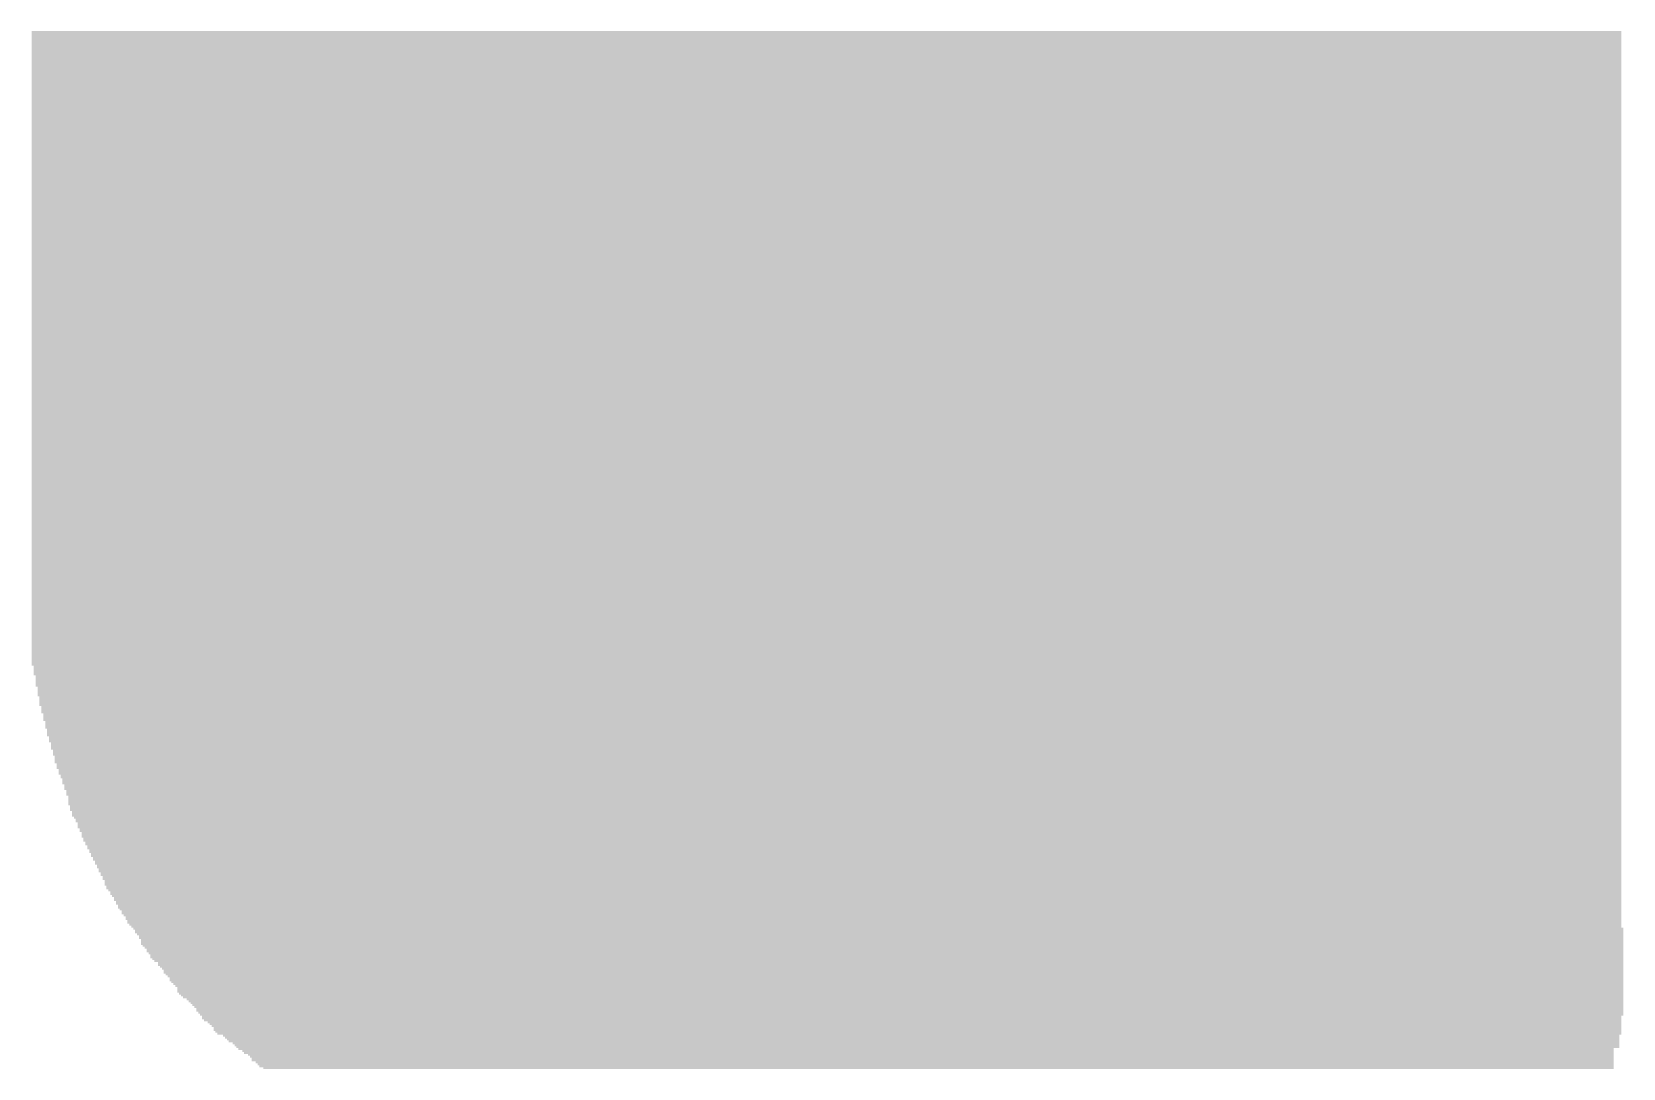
# Model space of a CAD drawing. Extents: x -6035 to 5999, y -4339 to 4339.
# Drawn here: x 269 to 1933, y -2170 to -1086 of the extents above; entities that cross this region are included whole.
import ezdxf

# ---------------------------------------------------------------- set-up
doc = ezdxf.new("R2010")
doc.units = 0
doc.layers.add('L1D0', color=1, linetype='CONTINUOUS')

# ---------------------------------------------------------------- blocks, each defined once
blk = doc.blocks.new('SOI_PAD4.png')
at = {"layer": 'L1D0'}
for points in [[(269, -1087), (269, -1085), (1931, -1087), (1931, -1085)], [(269, -1089), (269, -1087), (1931, -1089), (1931, -1087)], [(269, -1091), (269, -1089), (1931, -1091), (1931, -1089)], [(269, -1093), (269, -1091), (1931, -1093), (1931, -1091)], [(269, -1095), (269, -1093), (1931, -1095), (1931, -1093)], [(269, -1097), (269, -1095), (1931, -1097), (1931, -1095)], [(269, -1099), (269, -1097), (1931, -1099), (1931, -1097)], [(269, -1101), (269, -1099), (1931, -1101), (1931, -1099)], [(269, -1103), (269, -1101), (1931, -1103), (1931, -1101)], [(269, -1105), (269, -1103), (1931, -1105), (1931, -1103)], [(269, -1107), (269, -1105), (1931, -1107), (1931, -1105)], [(269, -1109), (269, -1107), (1931, -1109), (1931, -1107)], [(269, -1111), (269, -1109), (1931, -1111), (1931, -1109)], [(269, -1113), (269, -1111), (1931, -1113), (1931, -1111)], [(269, -1115), (269, -1113), (1931, -1115), (1931, -1113)], [(269, -1117), (269, -1115), (1931, -1117), (1931, -1115)], [(269, -1119), (269, -1117), (1931, -1119), (1931, -1117)], [(269, -1121), (269, -1119), (1931, -1121), (1931, -1119)], [(269, -1123), (269, -1121), (1931, -1123), (1931, -1121)], [(269, -1125), (269, -1123), (1931, -1125), (1931, -1123)], [(269, -1127), (269, -1125), (1931, -1127), (1931, -1125)], [(269, -1129), (269, -1127), (1931, -1129), (1931, -1127)], [(269, -1131), (269, -1129), (1931, -1131), (1931, -1129)], [(269, -1133), (269, -1131), (1931, -1133), (1931, -1131)], [(269, -1135), (269, -1133), (1931, -1135), (1931, -1133)], [(269, -1137), (269, -1135), (1931, -1137), (1931, -1135)], [(269, -1139), (269, -1137), (1931, -1139), (1931, -1137)], [(269, -1141), (269, -1139), (1931, -1141), (1931, -1139)], [(269, -1143), (269, -1141), (1931, -1143), (1931, -1141)], [(269, -1145), (269, -1143), (1931, -1145), (1931, -1143)], [(269, -1147), (269, -1145), (1931, -1147), (1931, -1145)], [(269, -1149), (269, -1147), (1931, -1149), (1931, -1147)], [(269, -1151), (269, -1149), (1931, -1151), (1931, -1149)], [(269, -1153), (269, -1151), (1931, -1153), (1931, -1151)], [(269, -1155), (269, -1153), (1931, -1155), (1931, -1153)], [(269, -1157), (269, -1155), (1931, -1157), (1931, -1155)], [(269, -1159), (269, -1157), (1931, -1159), (1931, -1157)], [(269, -1161), (269, -1159), (1931, -1161), (1931, -1159)], [(269, -1163), (269, -1161), (1931, -1163), (1931, -1161)], [(269, -1165), (269, -1163), (1931, -1165), (1931, -1163)], [(269, -1167), (269, -1165), (1931, -1167), (1931, -1165)], [(269, -1169), (269, -1167), (1931, -1169), (1931, -1167)], [(269, -1171), (269, -1169), (1931, -1171), (1931, -1169)], [(269, -1173), (269, -1171), (1931, -1173), (1931, -1171)], [(269, -1175), (269, -1173), (1931, -1175), (1931, -1173)], [(269, -1177), (269, -1175), (1931, -1177), (1931, -1175)], [(269, -1179), (269, -1177), (1931, -1179), (1931, -1177)], [(269, -1181), (269, -1179), (1931, -1181), (1931, -1179)], [(269, -1183), (269, -1181), (1931, -1183), (1931, -1181)], [(269, -1185), (269, -1183), (1931, -1185), (1931, -1183)], [(269, -1187), (269, -1185), (1931, -1187), (1931, -1185)], [(269, -1189), (269, -1187), (1931, -1189), (1931, -1187)], [(269, -1191), (269, -1189), (1931, -1191), (1931, -1189)], [(269, -1193), (269, -1191), (1931, -1193), (1931, -1191)], [(269, -1195), (269, -1193), (1931, -1195), (1931, -1193)], [(269, -1197), (269, -1195), (1931, -1197), (1931, -1195)], [(269, -1199), (269, -1197), (1931, -1199), (1931, -1197)], [(269, -1201), (269, -1199), (1931, -1201), (1931, -1199)], [(269, -1203), (269, -1201), (1931, -1203), (1931, -1201)], [(269, -1205), (269, -1203), (1931, -1205), (1931, -1203)], [(269, -1207), (269, -1205), (1931, -1207), (1931, -1205)], [(269, -1209), (269, -1207), (1931, -1209), (1931, -1207)], [(269, -1211), (269, -1209), (1931, -1211), (1931, -1209)], [(269, -1213), (269, -1211), (1931, -1213), (1931, -1211)], [(269, -1215), (269, -1213), (1931, -1215), (1931, -1213)], [(269, -1217), (269, -1215), (1931, -1217), (1931, -1215)], [(269, -1219), (269, -1217), (1931, -1219), (1931, -1217)], [(269, -1221), (269, -1219), (1931, -1221), (1931, -1219)], [(269, -1223), (269, -1221), (1931, -1223), (1931, -1221)], [(269, -1225), (269, -1223), (1931, -1225), (1931, -1223)], [(269, -1227), (269, -1225), (1931, -1227), (1931, -1225)], [(269, -1229), (269, -1227), (1931, -1229), (1931, -1227)], [(269, -1231), (269, -1229), (1931, -1231), (1931, -1229)], [(269, -1233), (269, -1231), (1931, -1233), (1931, -1231)], [(269, -1235), (269, -1233), (1931, -1235), (1931, -1233)], [(269, -1237), (269, -1235), (1931, -1237), (1931, -1235)], [(269, -1239), (269, -1237), (1931, -1239), (1931, -1237)], [(269, -1241), (269, -1239), (1931, -1241), (1931, -1239)], [(269, -1243), (269, -1241), (1931, -1243), (1931, -1241)], [(269, -1245), (269, -1243), (1931, -1245), (1931, -1243)], [(269, -1247), (269, -1245), (1931, -1247), (1931, -1245)], [(269, -1249), (269, -1247), (1931, -1249), (1931, -1247)], [(269, -1251), (269, -1249), (1931, -1251), (1931, -1249)], [(269, -1253), (269, -1251), (1931, -1253), (1931, -1251)], [(269, -1255), (269, -1253), (1931, -1255), (1931, -1253)], [(269, -1257), (269, -1255), (1931, -1257), (1931, -1255)], [(269, -1259), (269, -1257), (1931, -1259), (1931, -1257)], [(269, -1261), (269, -1259), (1931, -1261), (1931, -1259)], [(269, -1263), (269, -1261), (1931, -1263), (1931, -1261)], [(269, -1265), (269, -1263), (1931, -1265), (1931, -1263)], [(269, -1267), (269, -1265), (1931, -1267), (1931, -1265)], [(269, -1269), (269, -1267), (1931, -1269), (1931, -1267)], [(269, -1271), (269, -1269), (1931, -1271), (1931, -1269)], [(269, -1273), (269, -1271), (1931, -1273), (1931, -1271)], [(269, -1275), (269, -1273), (1931, -1275), (1931, -1273)], [(269, -1277), (269, -1275), (1931, -1277), (1931, -1275)], [(269, -1279), (269, -1277), (1931, -1279), (1931, -1277)], [(269, -1281), (269, -1279), (1931, -1281), (1931, -1279)], [(269, -1283), (269, -1281), (1931, -1283), (1931, -1281)], [(269, -1285), (269, -1283), (1931, -1285), (1931, -1283)], [(269, -1287), (269, -1285), (1931, -1287), (1931, -1285)], [(269, -1289), (269, -1287), (1931, -1289), (1931, -1287)], [(269, -1291), (269, -1289), (1931, -1291), (1931, -1289)], [(269, -1293), (269, -1291), (1931, -1293), (1931, -1291)], [(269, -1295), (269, -1293), (1931, -1295), (1931, -1293)], [(269, -1297), (269, -1295), (1931, -1297), (1931, -1295)], [(269, -1299), (269, -1297), (1931, -1299), (1931, -1297)], [(269, -1301), (269, -1299), (1931, -1301), (1931, -1299)], [(269, -1303), (269, -1301), (1931, -1303), (1931, -1301)], [(269, -1305), (269, -1303), (1931, -1305), (1931, -1303)], [(269, -1307), (269, -1305), (1931, -1307), (1931, -1305)], [(269, -1309), (269, -1307), (1931, -1309), (1931, -1307)], [(269, -1311), (269, -1309), (1931, -1311), (1931, -1309)], [(269, -1313), (269, -1311), (1931, -1313), (1931, -1311)], [(269, -1315), (269, -1313), (1931, -1315), (1931, -1313)], [(269, -1317), (269, -1315), (1931, -1317), (1931, -1315)], [(269, -1319), (269, -1317), (1931, -1319), (1931, -1317)], [(269, -1321), (269, -1319), (1931, -1321), (1931, -1319)], [(269, -1323), (269, -1321), (1931, -1323), (1931, -1321)], [(269, -1325), (269, -1323), (1931, -1325), (1931, -1323)], [(269, -1327), (269, -1325), (1931, -1327), (1931, -1325)], [(269, -1329), (269, -1327), (1931, -1329), (1931, -1327)], [(269, -1331), (269, -1329), (1931, -1331), (1931, -1329)], [(269, -1333), (269, -1331), (1931, -1333), (1931, -1331)], [(269, -1335), (269, -1333), (1931, -1335), (1931, -1333)], [(269, -1337), (269, -1335), (1931, -1337), (1931, -1335)], [(269, -1339), (269, -1337), (1931, -1339), (1931, -1337)], [(269, -1341), (269, -1339), (1931, -1341), (1931, -1339)], [(269, -1343), (269, -1341), (1931, -1343), (1931, -1341)], [(269, -1345), (269, -1343), (1931, -1345), (1931, -1343)], [(269, -1347), (269, -1345), (1931, -1347), (1931, -1345)], [(269, -1349), (269, -1347), (1931, -1349), (1931, -1347)], [(269, -1351), (269, -1349), (1931, -1351), (1931, -1349)], [(269, -1353), (269, -1351), (1931, -1353), (1931, -1351)], [(269, -1355), (269, -1353), (1931, -1355), (1931, -1353)], [(269, -1357), (269, -1355), (1931, -1357), (1931, -1355)], [(269, -1359), (269, -1357), (1931, -1359), (1931, -1357)], [(269, -1361), (269, -1359), (1931, -1361), (1931, -1359)], [(269, -1363), (269, -1361), (1931, -1363), (1931, -1361)], [(269, -1365), (269, -1363), (1931, -1365), (1931, -1363)], [(269, -1367), (269, -1365), (1931, -1367), (1931, -1365)], [(269, -1369), (269, -1367), (1931, -1369), (1931, -1367)], [(269, -1371), (269, -1369), (1931, -1371), (1931, -1369)], [(269, -1373), (269, -1371), (1931, -1373), (1931, -1371)], [(269, -1375), (269, -1373), (1931, -1375), (1931, -1373)], [(269, -1377), (269, -1375), (1931, -1377), (1931, -1375)], [(269, -1379), (269, -1377), (1931, -1379), (1931, -1377)], [(269, -1381), (269, -1379), (1931, -1381), (1931, -1379)], [(269, -1383), (269, -1381), (1931, -1383), (1931, -1381)], [(269, -1385), (269, -1383), (1931, -1385), (1931, -1383)], [(269, -1387), (269, -1385), (1931, -1387), (1931, -1385)], [(269, -1389), (269, -1387), (1931, -1389), (1931, -1387)], [(269, -1391), (269, -1389), (1931, -1391), (1931, -1389)], [(269, -1393), (269, -1391), (1931, -1393), (1931, -1391)], [(269, -1395), (269, -1393), (1931, -1395), (1931, -1393)], [(269, -1397), (269, -1395), (1931, -1397), (1931, -1395)], [(269, -1399), (269, -1397), (1931, -1399), (1931, -1397)], [(269, -1401), (269, -1399), (1931, -1401), (1931, -1399)], [(269, -1403), (269, -1401), (1931, -1403), (1931, -1401)], [(269, -1405), (269, -1403), (1931, -1405), (1931, -1403)], [(269, -1407), (269, -1405), (1931, -1407), (1931, -1405)], [(269, -1409), (269, -1407), (1931, -1409), (1931, -1407)], [(269, -1411), (269, -1409), (1931, -1411), (1931, -1409)], [(269, -1413), (269, -1411), (1931, -1413), (1931, -1411)], [(269, -1415), (269, -1413), (1931, -1415), (1931, -1413)], [(269, -1417), (269, -1415), (1931, -1417), (1931, -1415)], [(269, -1419), (269, -1417), (1931, -1419), (1931, -1417)], [(269, -1421), (269, -1419), (1931, -1421), (1931, -1419)], [(269, -1423), (269, -1421), (1931, -1423), (1931, -1421)], [(269, -1425), (269, -1423), (1931, -1425), (1931, -1423)], [(269, -1427), (269, -1425), (1931, -1427), (1931, -1425)], [(269, -1429), (269, -1427), (1931, -1429), (1931, -1427)], [(269, -1431), (269, -1429), (1931, -1431), (1931, -1429)], [(269, -1433), (269, -1431), (1931, -1433), (1931, -1431)], [(269, -1435), (269, -1433), (1931, -1435), (1931, -1433)], [(269, -1437), (269, -1435), (1931, -1437), (1931, -1435)], [(269, -1439), (269, -1437), (1931, -1439), (1931, -1437)], [(269, -1441), (269, -1439), (1931, -1441), (1931, -1439)], [(269, -1443), (269, -1441), (1931, -1443), (1931, -1441)], [(269, -1445), (269, -1443), (1931, -1445), (1931, -1443)], [(269, -1447), (269, -1445), (1931, -1447), (1931, -1445)], [(269, -1449), (269, -1447), (1931, -1449), (1931, -1447)], [(269, -1451), (269, -1449), (1931, -1451), (1931, -1449)], [(269, -1453), (269, -1451), (1931, -1453), (1931, -1451)], [(269, -1455), (269, -1453), (1931, -1455), (1931, -1453)], [(269, -1457), (269, -1455), (1931, -1457), (1931, -1455)], [(269, -1459), (269, -1457), (1931, -1459), (1931, -1457)], [(269, -1461), (269, -1459), (1931, -1461), (1931, -1459)], [(269, -1463), (269, -1461), (1931, -1463), (1931, -1461)], [(269, -1465), (269, -1463), (1931, -1465), (1931, -1463)], [(269, -1467), (269, -1465), (1931, -1467), (1931, -1465)], [(269, -1469), (269, -1467), (1931, -1469), (1931, -1467)], [(269, -1471), (269, -1469), (1931, -1471), (1931, -1469)], [(269, -1473), (269, -1471), (1931, -1473), (1931, -1471)], [(269, -1475), (269, -1473), (1931, -1475), (1931, -1473)], [(269, -1477), (269, -1475), (1931, -1477), (1931, -1475)], [(269, -1479), (269, -1477), (1931, -1479), (1931, -1477)], [(269, -1481), (269, -1479), (1931, -1481), (1931, -1479)], [(269, -1483), (269, -1481), (1931, -1483), (1931, -1481)], [(269, -1485), (269, -1483), (1931, -1485), (1931, -1483)], [(269, -1487), (269, -1485), (1931, -1487), (1931, -1485)], [(269, -1489), (269, -1487), (1931, -1489), (1931, -1487)], [(269, -1491), (269, -1489), (1931, -1491), (1931, -1489)], [(269, -1493), (269, -1491), (1931, -1493), (1931, -1491)], [(269, -1495), (269, -1493), (1931, -1495), (1931, -1493)], [(269, -1497), (269, -1495), (1931, -1497), (1931, -1495)], [(269, -1499), (269, -1497), (1931, -1499), (1931, -1497)], [(269, -1501), (269, -1499), (1931, -1501), (1931, -1499)], [(269, -1503), (269, -1501), (1931, -1503), (1931, -1501)], [(269, -1505), (269, -1503), (1931, -1505), (1931, -1503)], [(269, -1507), (269, -1505), (1931, -1507), (1931, -1505)], [(269, -1509), (269, -1507), (1931, -1509), (1931, -1507)], [(269, -1511), (269, -1509), (1931, -1511), (1931, -1509)], [(269, -1513), (269, -1511), (1931, -1513), (1931, -1511)], [(269, -1515), (269, -1513), (1931, -1515), (1931, -1513)], [(269, -1517), (269, -1515), (1931, -1517), (1931, -1515)], [(269, -1519), (269, -1517), (1931, -1519), (1931, -1517)], [(269, -1521), (269, -1519), (1931, -1521), (1931, -1519)], [(269, -1523), (269, -1521), (1931, -1523), (1931, -1521)], [(269, -1525), (269, -1523), (1931, -1525), (1931, -1523)], [(269, -1527), (269, -1525), (1931, -1527), (1931, -1525)], [(269, -1529), (269, -1527), (1931, -1529), (1931, -1527)], [(269, -1531), (269, -1529), (1931, -1531), (1931, -1529)], [(269, -1533), (269, -1531), (1931, -1533), (1931, -1531)], [(269, -1535), (269, -1533), (1931, -1535), (1931, -1533)], [(269, -1537), (269, -1535), (1931, -1537), (1931, -1535)], [(269, -1539), (269, -1537), (1931, -1539), (1931, -1537)], [(269, -1541), (269, -1539), (1931, -1541), (1931, -1539)], [(269, -1543), (269, -1541), (1931, -1543), (1931, -1541)], [(269, -1545), (269, -1543), (1931, -1545), (1931, -1543)], [(269, -1547), (269, -1545), (1931, -1547), (1931, -1545)], [(269, -1549), (269, -1547), (1931, -1549), (1931, -1547)], [(269, -1551), (269, -1549), (1931, -1551), (1931, -1549)], [(269, -1553), (269, -1551), (1931, -1553), (1931, -1551)], [(269, -1555), (269, -1553), (1931, -1555), (1931, -1553)], [(269, -1557), (269, -1555), (1931, -1557), (1931, -1555)], [(269, -1559), (269, -1557), (1931, -1559), (1931, -1557)], [(269, -1561), (269, -1559), (1931, -1561), (1931, -1559)], [(269, -1563), (269, -1561), (1931, -1563), (1931, -1561)], [(269, -1565), (269, -1563), (1931, -1565), (1931, -1563)], [(269, -1567), (269, -1565), (1931, -1567), (1931, -1565)], [(269, -1569), (269, -1567), (1931, -1569), (1931, -1567)], [(269, -1571), (269, -1569), (1931, -1571), (1931, -1569)], [(269, -1573), (269, -1571), (1931, -1573), (1931, -1571)], [(269, -1575), (269, -1573), (1931, -1575), (1931, -1573)], [(269, -1577), (269, -1575), (1931, -1577), (1931, -1575)], [(269, -1579), (269, -1577), (1931, -1579), (1931, -1577)], [(269, -1581), (269, -1579), (1931, -1581), (1931, -1579)], [(269, -1583), (269, -1581), (1931, -1583), (1931, -1581)], [(269, -1585), (269, -1583), (1931, -1585), (1931, -1583)], [(269, -1587), (269, -1585), (1931, -1587), (1931, -1585)], [(269, -1589), (269, -1587), (1931, -1589), (1931, -1587)], [(269, -1591), (269, -1589), (1931, -1591), (1931, -1589)], [(269, -1593), (269, -1591), (1931, -1593), (1931, -1591)], [(269, -1595), (269, -1593), (1931, -1595), (1931, -1593)], [(269, -1597), (269, -1595), (1931, -1597), (1931, -1595)], [(269, -1599), (269, -1597), (1931, -1599), (1931, -1597)], [(269, -1601), (269, -1599), (1931, -1601), (1931, -1599)], [(269, -1603), (269, -1601), (1931, -1603), (1931, -1601)], [(269, -1605), (269, -1603), (1931, -1605), (1931, -1603)], [(269, -1607), (269, -1605), (1931, -1607), (1931, -1605)], [(269, -1609), (269, -1607), (1931, -1609), (1931, -1607)], [(269, -1611), (269, -1609), (1931, -1611), (1931, -1609)], [(269, -1613), (269, -1611), (1931, -1613), (1931, -1611)], [(269, -1615), (269, -1613), (1931, -1615), (1931, -1613)], [(269, -1617), (269, -1615), (1931, -1617), (1931, -1615)], [(269, -1619), (269, -1617), (1931, -1619), (1931, -1617)], [(269, -1621), (269, -1619), (1931, -1621), (1931, -1619)], [(269, -1623), (269, -1621), (1931, -1623), (1931, -1621)], [(269, -1625), (269, -1623), (1931, -1625), (1931, -1623)], [(269, -1627), (269, -1625), (1931, -1627), (1931, -1625)], [(269, -1629), (269, -1627), (1931, -1629), (1931, -1627)], [(269, -1631), (269, -1629), (1931, -1631), (1931, -1629)], [(269, -1633), (269, -1631), (1931, -1633), (1931, -1631)], [(269, -1635), (269, -1633), (1931, -1635), (1931, -1633)], [(269, -1637), (269, -1635), (1931, -1637), (1931, -1635)], [(269, -1639), (269, -1637), (1931, -1639), (1931, -1637)], [(269, -1641), (269, -1639), (1931, -1641), (1931, -1639)], [(269, -1643), (269, -1641), (1931, -1643), (1931, -1641)], [(269, -1645), (269, -1643), (1931, -1645), (1931, -1643)], [(269, -1647), (269, -1645), (1931, -1647), (1931, -1645)], [(269, -1649), (269, -1647), (1931, -1649), (1931, -1647)], [(269, -1651), (269, -1649), (1931, -1651), (1931, -1649)], [(269, -1653), (269, -1651), (1931, -1653), (1931, -1651)], [(269, -1655), (269, -1653), (1931, -1655), (1931, -1653)], [(269, -1657), (269, -1655), (1931, -1657), (1931, -1655)], [(269, -1659), (269, -1657), (1931, -1659), (1931, -1657)], [(269, -1661), (269, -1659), (1931, -1661), (1931, -1659)], [(269, -1663), (269, -1661), (1931, -1663), (1931, -1661)], [(269, -1665), (269, -1663), (1931, -1665), (1931, -1663)], [(269, -1667), (269, -1665), (1931, -1667), (1931, -1665)], [(269, -1669), (269, -1667), (1931, -1669), (1931, -1667)], [(269, -1671), (269, -1669), (1931, -1671), (1931, -1669)], [(269, -1673), (269, -1671), (1931, -1673), (1931, -1671)], [(269, -1675), (269, -1673), (1931, -1675), (1931, -1673)], [(269, -1677), (269, -1675), (1931, -1677), (1931, -1675)], [(269, -1679), (269, -1677), (1931, -1679), (1931, -1677)], [(269, -1681), (269, -1679), (1931, -1681), (1931, -1679)], [(269, -1683), (269, -1681), (1931, -1683), (1931, -1681)], [(269, -1685), (269, -1683), (1931, -1685), (1931, -1683)], [(269, -1687), (269, -1685), (1931, -1687), (1931, -1685)], [(269, -1689), (269, -1687), (1931, -1689), (1931, -1687)], [(269, -1691), (269, -1689), (1931, -1691), (1931, -1689)], [(269, -1693), (269, -1691), (1931, -1693), (1931, -1691)], [(269, -1695), (269, -1693), (1931, -1695), (1931, -1693)], [(269, -1697), (269, -1695), (1931, -1697), (1931, -1695)], [(269, -1699), (269, -1697), (1931, -1699), (1931, -1697)], [(269, -1701), (269, -1699), (1931, -1701), (1931, -1699)], [(269, -1703), (269, -1701), (1931, -1703), (1931, -1701)], [(269, -1705), (269, -1703), (1931, -1705), (1931, -1703)], [(269, -1707), (269, -1705), (1931, -1707), (1931, -1705)], [(269, -1709), (269, -1707), (1931, -1709), (1931, -1707)], [(269, -1711), (269, -1709), (1931, -1711), (1931, -1709)], [(269, -1713), (269, -1711), (1931, -1713), (1931, -1711)], [(269, -1715), (269, -1713), (1931, -1715), (1931, -1713)], [(269, -1717), (269, -1715), (1931, -1717), (1931, -1715)], [(269, -1719), (269, -1717), (1931, -1719), (1931, -1717)], [(269, -1721), (269, -1719), (1931, -1721), (1931, -1719)], [(269, -1723), (269, -1721), (1931, -1723), (1931, -1721)], [(269, -1725), (269, -1723), (1931, -1725), (1931, -1723)], [(269, -1727), (269, -1725), (1931, -1727), (1931, -1725)], [(269, -1729), (269, -1727), (1931, -1729), (1931, -1727)], [(269, -1731), (269, -1729), (1931, -1731), (1931, -1729)], [(269, -1733), (269, -1731), (1931, -1733), (1931, -1731)], [(269, -1735), (269, -1733), (1931, -1735), (1931, -1733)], [(269, -1737), (269, -1735), (1931, -1737), (1931, -1735)], [(269, -1739), (269, -1737), (1931, -1739), (1931, -1737)], [(269, -1741), (269, -1739), (1931, -1741), (1931, -1739)], [(269, -1743), (269, -1741), (1931, -1743), (1931, -1741)], [(269, -1745), (269, -1743), (1931, -1745), (1931, -1743)], [(269, -1747), (269, -1745), (1931, -1747), (1931, -1745)], [(269, -1749), (269, -1747), (1931, -1749), (1931, -1747)], [(271, -1751), (271, -1749), (1931, -1751), (1931, -1749)], [(271, -1753), (271, -1751), (1931, -1753), (1931, -1751)], [(271, -1755), (271, -1753), (1931, -1755), (1931, -1753)], [(271, -1757), (271, -1755), (1931, -1757), (1931, -1755)], [(271, -1759), (271, -1757), (1931, -1759), (1931, -1757)], [(273, -1761), (273, -1759), (1931, -1761), (1931, -1759)], [(273, -1763), (273, -1761), (1931, -1763), (1931, -1761)], [(273, -1765), (273, -1763), (1931, -1765), (1931, -1763)], [(273, -1767), (273, -1765), (1931, -1767), (1931, -1765)], [(273, -1769), (273, -1767), (1931, -1769), (1931, -1767)], [(273, -1771), (273, -1769), (1931, -1771), (1931, -1769)], [(275, -1773), (275, -1771), (1931, -1773), (1931, -1771)], [(275, -1775), (275, -1773), (1931, -1775), (1931, -1773)], [(275, -1777), (275, -1775), (1931, -1777), (1931, -1775)], [(275, -1779), (275, -1777), (1931, -1779), (1931, -1777)], [(275, -1781), (275, -1779), (1931, -1781), (1931, -1779)], [(277, -1783), (277, -1781), (1931, -1783), (1931, -1781)], [(277, -1785), (277, -1783), (1931, -1785), (1931, -1783)], [(277, -1787), (277, -1785), (1931, -1787), (1931, -1785)], [(277, -1789), (277, -1787), (1931, -1789), (1931, -1787)], [(277, -1791), (277, -1789), (1931, -1791), (1931, -1789)], [(279, -1793), (279, -1791), (1931, -1793), (1931, -1791)], [(279, -1795), (279, -1793), (1931, -1795), (1931, -1793)], [(279, -1797), (279, -1795), (1931, -1797), (1931, -1795)], [(279, -1799), (279, -1797), (1931, -1799), (1931, -1797)], [(281, -1801), (281, -1799), (1931, -1801), (1931, -1799)], [(281, -1803), (281, -1801), (1931, -1803), (1931, -1801)], [(281, -1805), (281, -1803), (1931, -1805), (1931, -1803)], [(281, -1807), (281, -1805), (1931, -1807), (1931, -1805)], [(283, -1809), (283, -1807), (1931, -1809), (1931, -1807)], [(283, -1811), (283, -1809), (1931, -1811), (1931, -1809)], [(283, -1813), (283, -1811), (1931, -1813), (1931, -1811)], [(283, -1815), (283, -1813), (1931, -1815), (1931, -1813)], [(285, -1817), (285, -1815), (1931, -1817), (1931, -1815)], [(285, -1819), (285, -1817), (1931, -1819), (1931, -1817)], [(285, -1821), (285, -1819), (1931, -1821), (1931, -1819)], [(285, -1823), (285, -1821), (1931, -1823), (1931, -1821)], [(287, -1825), (287, -1823), (1931, -1825), (1931, -1823)], [(287, -1827), (287, -1825), (1931, -1827), (1931, -1825)], [(287, -1829), (287, -1827), (1931, -1829), (1931, -1827)], [(289, -1831), (289, -1829), (1931, -1831), (1931, -1829)], [(289, -1833), (289, -1831), (1931, -1833), (1931, -1831)], [(289, -1835), (289, -1833), (1931, -1835), (1931, -1833)], [(289, -1837), (289, -1835), (1931, -1837), (1931, -1835)], [(291, -1839), (291, -1837), (1931, -1839), (1931, -1837)], [(291, -1841), (291, -1839), (1931, -1841), (1931, -1839)], [(291, -1843), (291, -1841), (1931, -1843), (1931, -1841)], [(293, -1845), (293, -1843), (1931, -1845), (1931, -1843)], [(293, -1847), (293, -1845), (1931, -1847), (1931, -1845)], [(293, -1849), (293, -1847), (1931, -1849), (1931, -1847)], [(293, -1851), (293, -1849), (1931, -1851), (1931, -1849)], [(295, -1853), (295, -1851), (1931, -1853), (1931, -1851)], [(295, -1855), (295, -1853), (1931, -1855), (1931, -1853)], [(295, -1857), (295, -1855), (1931, -1857), (1931, -1855)], [(297, -1859), (297, -1857), (1931, -1859), (1931, -1857)], [(297, -1861), (297, -1859), (1931, -1861), (1931, -1859)], [(297, -1863), (297, -1861), (1931, -1863), (1931, -1861)], [(299, -1865), (299, -1863), (1931, -1865), (1931, -1863)], [(299, -1867), (299, -1865), (1931, -1867), (1931, -1865)], [(301, -1869), (301, -1867), (1931, -1869), (1931, -1867)], [(301, -1871), (301, -1869), (1931, -1871), (1931, -1869)], [(301, -1873), (301, -1871), (1931, -1873), (1931, -1871)], [(303, -1875), (303, -1873), (1931, -1875), (1931, -1873)], [(303, -1877), (303, -1875), (1931, -1877), (1931, -1875)], [(303, -1879), (303, -1877), (1931, -1879), (1931, -1877)], [(305, -1881), (305, -1879), (1931, -1881), (1931, -1879)], [(305, -1883), (305, -1881), (1931, -1883), (1931, -1881)], [(305, -1885), (305, -1883), (1931, -1885), (1931, -1883)], [(307, -1887), (307, -1885), (1931, -1887), (1931, -1885)], [(307, -1889), (307, -1887), (1931, -1889), (1931, -1887)], [(307, -1891), (307, -1889), (1931, -1891), (1931, -1889)], [(307, -1893), (307, -1891), (1931, -1893), (1931, -1891)], [(307, -1895), (307, -1893), (1931, -1895), (1931, -1893)], [(309, -1897), (309, -1895), (1931, -1897), (1931, -1895)], [(309, -1899), (309, -1897), (1931, -1899), (1931, -1897)], [(309, -1901), (309, -1899), (1931, -1901), (1931, -1899)], [(311, -1903), (311, -1901), (1931, -1903), (1931, -1901)], [(311, -1905), (311, -1903), (1931, -1905), (1931, -1903)], [(311, -1907), (311, -1905), (1931, -1907), (1931, -1905)], [(313, -1909), (313, -1907), (1931, -1909), (1931, -1907)], [(315, -1911), (315, -1909), (1931, -1911), (1931, -1909)], [(315, -1913), (315, -1911), (1931, -1913), (1931, -1911)], [(317, -1915), (317, -1913), (1931, -1915), (1931, -1913)], [(317, -1917), (317, -1915), (1931, -1917), (1931, -1915)], [(317, -1919), (317, -1917), (1931, -1919), (1931, -1917)], [(319, -1921), (319, -1919), (1931, -1921), (1931, -1919)], [(319, -1923), (319, -1921), (1931, -1923), (1931, -1921)], [(321, -1925), (321, -1923), (1931, -1925), (1931, -1923)], [(321, -1927), (321, -1925), (1931, -1927), (1931, -1925)], [(321, -1929), (321, -1927), (1931, -1929), (1931, -1927)], [(323, -1931), (323, -1929), (1931, -1931), (1931, -1929)], [(323, -1933), (323, -1931), (1931, -1933), (1931, -1931)], [(325, -1935), (325, -1933), (1931, -1935), (1931, -1933)], [(325, -1937), (325, -1935), (1931, -1937), (1931, -1935)], [(327, -1939), (327, -1937), (1931, -1939), (1931, -1937)], [(327, -1941), (327, -1939), (1931, -1941), (1931, -1939)], [(329, -1943), (329, -1941), (1931, -1943), (1931, -1941)], [(329, -1945), (329, -1943), (1931, -1945), (1931, -1943)], [(331, -1947), (331, -1945), (1931, -1947), (1931, -1945)], [(331, -1949), (331, -1947), (1931, -1949), (1931, -1947)], [(333, -1951), (333, -1949), (1931, -1951), (1931, -1949)], [(333, -1953), (333, -1951), (1931, -1953), (1931, -1951)], [(335, -1955), (335, -1953), (1931, -1955), (1931, -1953)], [(335, -1957), (335, -1955), (1931, -1957), (1931, -1955)], [(337, -1959), (337, -1957), (1931, -1959), (1931, -1957)], [(337, -1961), (337, -1959), (1931, -1961), (1931, -1959)], [(339, -1963), (339, -1961), (1931, -1963), (1931, -1961)], [(339, -1965), (339, -1963), (1931, -1965), (1931, -1963)], [(341, -1967), (341, -1965), (1931, -1967), (1931, -1965)], [(341, -1969), (341, -1967), (1931, -1969), (1931, -1967)], [(343, -1971), (343, -1969), (1931, -1971), (1931, -1969)], [(343, -1973), (343, -1971), (1931, -1973), (1931, -1971)], [(345, -1975), (345, -1973), (1931, -1975), (1931, -1973)], [(345, -1977), (345, -1975), (1931, -1977), (1931, -1975)], [(345, -1979), (345, -1977), (1931, -1979), (1931, -1977)], [(347, -1981), (347, -1979), (1931, -1981), (1931, -1979)], [(347, -1983), (347, -1981), (1931, -1983), (1931, -1981)], [(349, -1985), (349, -1983), (1931, -1985), (1931, -1983)], [(351, -1987), (351, -1985), (1931, -1987), (1931, -1985)], [(351, -1989), (351, -1987), (1931, -1989), (1931, -1987)], [(353, -1991), (353, -1989), (1931, -1991), (1931, -1989)], [(355, -1993), (355, -1991), (1931, -1993), (1931, -1991)], [(355, -1995), (355, -1993), (1931, -1995), (1931, -1993)], [(357, -1997), (357, -1995), (1931, -1997), (1931, -1995)], [(357, -1999), (357, -1997), (1931, -1999), (1931, -1997)], [(359, -2001), (359, -1999), (1931, -2001), (1931, -1999)], [(359, -2003), (359, -2001), (1931, -2003), (1931, -2001)], [(361, -2005), (361, -2003), (1931, -2005), (1931, -2003)], [(363, -2007), (363, -2005), (1931, -2007), (1931, -2005)], [(363, -2009), (363, -2007), (1931, -2009), (1931, -2007)], [(365, -2011), (365, -2009), (1931, -2011), (1931, -2009)], [(367, -2013), (367, -2011), (1931, -2013), (1931, -2011)], [(367, -2015), (367, -2013), (1931, -2015), (1931, -2013)], [(369, -2017), (369, -2015), (1931, -2017), (1931, -2015)], [(369, -2019), (369, -2017), (1931, -2019), (1931, -2017)], [(371, -2021), (371, -2019), (1931, -2021), (1931, -2019)], [(373, -2023), (373, -2021), (1931, -2023), (1931, -2021)], [(375, -2025), (375, -2023), (1933, -2025), (1933, -2023)], [(377, -2027), (377, -2025), (1933, -2027), (1933, -2025)], [(377, -2029), (377, -2027), (1933, -2029), (1933, -2027)], [(379, -2031), (379, -2029), (1933, -2031), (1933, -2029)], [(381, -2033), (381, -2031), (1933, -2033), (1933, -2031)], [(381, -2035), (381, -2033), (1933, -2035), (1933, -2033)], [(383, -2037), (383, -2035), (1933, -2037), (1933, -2035)], [(383, -2039), (383, -2037), (1933, -2039), (1933, -2037)], [(383, -2041), (383, -2039), (1933, -2041), (1933, -2039)], [(385, -2043), (385, -2041), (1933, -2043), (1933, -2041)], [(387, -2045), (387, -2043), (1933, -2045), (1933, -2043)], [(389, -2047), (389, -2045), (1933, -2047), (1933, -2045)], [(389, -2049), (389, -2047), (1933, -2049), (1933, -2047)], [(391, -2051), (391, -2049), (1933, -2051), (1933, -2049)], [(393, -2053), (393, -2051), (1933, -2053), (1933, -2051)], [(393, -2055), (393, -2053), (1933, -2055), (1933, -2053)], [(395, -2057), (395, -2055), (1933, -2057), (1933, -2055)], [(397, -2059), (397, -2057), (1933, -2059), (1933, -2057)], [(401, -2061), (401, -2059), (1933, -2061), (1933, -2059)], [(401, -2063), (401, -2061), (1933, -2063), (1933, -2061)], [(403, -2065), (403, -2063), (1933, -2065), (1933, -2063)], [(405, -2067), (405, -2065), (1933, -2067), (1933, -2065)], [(407, -2069), (407, -2067), (1933, -2069), (1933, -2067)], [(407, -2071), (407, -2069), (1933, -2071), (1933, -2069)], [(409, -2073), (409, -2071), (1933, -2073), (1933, -2071)], [(411, -2075), (411, -2073), (1933, -2075), (1933, -2073)], [(413, -2077), (413, -2075), (1933, -2077), (1933, -2075)], [(413, -2079), (413, -2077), (1933, -2079), (1933, -2077)], [(415, -2081), (415, -2079), (1933, -2081), (1933, -2079)], [(417, -2083), (417, -2081), (1933, -2083), (1933, -2081)], [(419, -2085), (419, -2083), (1933, -2085), (1933, -2083)], [(421, -2087), (421, -2085), (1933, -2087), (1933, -2085)], [(421, -2089), (421, -2087), (1933, -2089), (1933, -2087)], [(421, -2091), (421, -2089), (1933, -2091), (1933, -2089)], [(423, -2093), (423, -2091), (1933, -2093), (1933, -2091)], [(425, -2095), (425, -2093), (1933, -2095), (1933, -2093)], [(427, -2097), (427, -2095), (1933, -2097), (1933, -2095)], [(431, -2099), (431, -2097), (1933, -2099), (1933, -2097)], [(433, -2101), (433, -2099), (1933, -2101), (1933, -2099)], [(435, -2103), (435, -2101), (1933, -2103), (1933, -2101)], [(437, -2105), (437, -2103), (1933, -2105), (1933, -2103)], [(439, -2107), (439, -2105), (1933, -2107), (1933, -2105)], [(441, -2109), (441, -2107), (1933, -2109), (1933, -2107)], [(441, -2111), (441, -2109), (1933, -2111), (1933, -2109)], [(443, -2113), (443, -2111), (1933, -2113), (1933, -2111)], [(445, -2115), (445, -2113), (1933, -2115), (1933, -2113)], [(447, -2117), (447, -2115), (1931, -2117), (1931, -2115)], [(447, -2119), (447, -2117), (1931, -2119), (1931, -2117)], [(449, -2121), (449, -2119), (1931, -2121), (1931, -2119)], [(453, -2123), (453, -2121), (1931, -2123), (1931, -2121)], [(455, -2125), (455, -2123), (1931, -2125), (1931, -2123)], [(457, -2127), (457, -2125), (1931, -2127), (1931, -2125)], [(459, -2129), (459, -2127), (1931, -2129), (1931, -2127)], [(459, -2131), (459, -2129), (1931, -2131), (1931, -2129)], [(461, -2133), (461, -2131), (1931, -2133), (1931, -2131)], [(463, -2135), (463, -2133), (1931, -2135), (1931, -2133)], [(469, -2137), (469, -2135), (1929, -2137), (1929, -2135)], [(471, -2139), (471, -2137), (1929, -2139), (1929, -2137)], [(473, -2141), (473, -2139), (1929, -2141), (1929, -2139)], [(475, -2143), (475, -2141), (1929, -2143), (1929, -2141)], [(479, -2145), (479, -2143), (1929, -2145), (1929, -2143)], [(481, -2147), (481, -2145), (1929, -2147), (1929, -2145)], [(483, -2149), (483, -2147), (1929, -2149), (1929, -2147)], [(485, -2151), (485, -2149), (1923, -2151), (1923, -2149)], [(489, -2153), (489, -2151), (1923, -2153), (1923, -2151)], [(491, -2155), (491, -2153), (1923, -2155), (1923, -2153)], [(495, -2157), (495, -2155), (1923, -2157), (1923, -2155)], [(497, -2159), (497, -2157), (1923, -2159), (1923, -2157)], [(499, -2161), (499, -2159), (1923, -2161), (1923, -2159)], [(499, -2163), (499, -2161), (1923, -2163), (1923, -2161)], [(503, -2165), (503, -2163), (1923, -2165), (1923, -2163)], [(505, -2167), (505, -2165), (1923, -2167), (1923, -2165)], [(507, -2169), (507, -2167), (1923, -2169), (1923, -2167)], [(511, -2171), (511, -2169), (1923, -2171), (1923, -2169)]]:
    blk.add_solid(points, dxfattribs=at)

msp = doc.modelspace()

# ---------------------------------------------------------------- block references
msp.add_blockref('SOI_PAD4.png', (0, 0))

doc.saveas('drawing.dxf')
